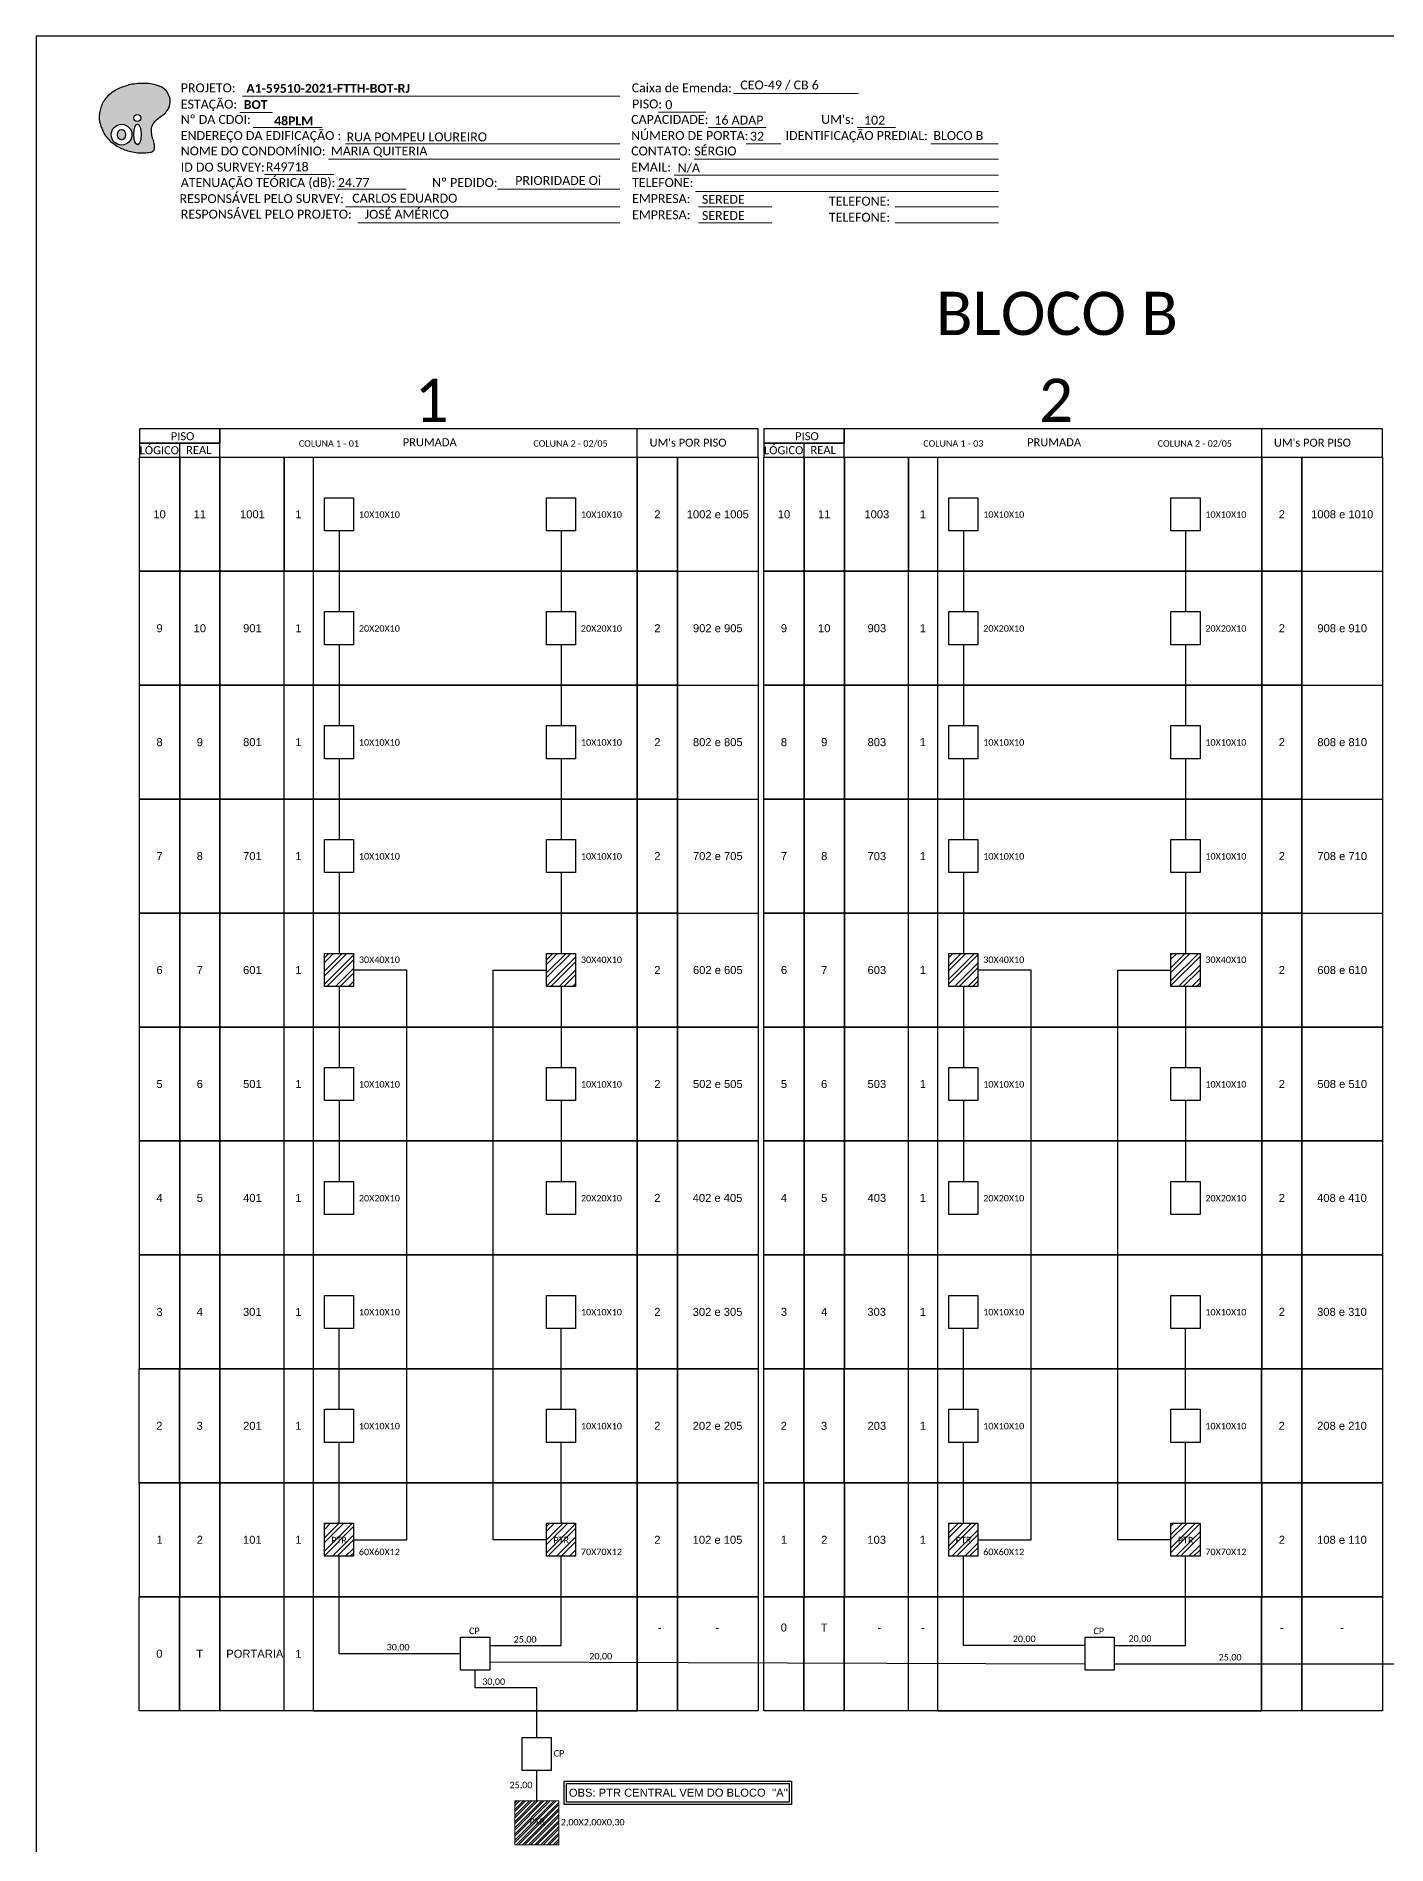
# Model space of a CAD drawing. Header units: metres. Extents: x 10082 to 18317, y -227 to 2742.
# Drawn here: x 10957.5 to 11229.4, y 3.4 to 367.3 of the extents above; entities that cross this region are included whole.
import ezdxf
from ezdxf.enums import TextEntityAlignment as Align

# ---------------------------------------------------------------- set-up
doc = ezdxf.new("R2010")
doc.units = ezdxf.units.M
doc.header["$LTSCALE"] = 0.1
doc.header["$MEASUREMENT"] = 0
doc.layers.add('CD a instalar', color=1, linetype='Continuous')
doc.styles.add('ARIAL', font='arial.ttf')
doc.styles.add('WMF-Calibri0', font='calibri.ttf')
doc.styles.add('WMF-Calibri1', font='calibrib.ttf')
pattern_1 = [(45, (0, 0), (-1.3258252, 1.3258252), []), (45, (0, 0.9375), (-1.3258252, 1.3258252), [])]

# ---------------------------------------------------------------- blocks, each defined once
blk = doc.blocks.new('A$C4360606C')
at = {"color": 0}
for points in [[(0, 4.11), (23.15, 4.11), (23.15, 8.22), (0, 8.22)], [(0, 0), (23.15, 0), (23.15, 4.11), (0, 4.11)]]:
    blk.add_lwpolyline(points, close=True, dxfattribs=at)
for points in [[(23.15, 0), (177.9, 0), (177.9, 8.22), (23.15, 8.22), (23.15, 8.22), (23.15, 4.11)], [(143.15, 0), (143.15, 8.22)], [(11.57, 0), (11.57, 4.11)]]:
    blk.add_lwpolyline(points)
at = {"color": 0, "style": 'WMF-Calibri0'}
for s, p in [('     PISO', (4.96, 4.92)), ('PRUMADA', (75.71, 3.18)), ("UM's POR PISO", (146.67, 3.06)), ('  LÓGICO', (-1.58, 0.89)), ('    REAL', (10.18, 0.95))]:
    blk.add_text(s, height=2.3, dxfattribs=at).set_placement(p)
blk = doc.blocks.new('OI')
h = blk.add_hatch(color=40)
edge = h.paths.add_edge_path()
edge.add_spline(control_points=[(4.35, -0.67), (3.92, -0.99), (3.26, -1.5), (2.81, -2.59), (2.9, -3.5), (3.06, -4.27), (3.31, -4.85), (3.37, -5.39), (3.4, -5.88), (3.2, -6.4), (2.54, -6.61), (1.65, -6.63), (0.55, -6.67), (-0.56, -6.42), (-1.61, -6.14), (-2.77, -5.61), (-3.92, -4.77), (-4.89, -3.7), (-5.34, -2.65), (-5.6, -1.94), (-5.85, -0.96), (-5.71, 0.47), (-5.1, 2.02), (-4.14, 3.02), (-3.3, 3.61), (-2.37, 4.16), (-1.36, 4.44), (-0.56, 4.7), (0.79, 4.85), (2.24, 4.97), (3.79, 4.57), (4.67, 4.21), (5.44, 3.65), (5.76, 2.99), (6.03, 2.21), (6.01, 1.46), (5.72, 0.64), (5.31, 0.08), (4.88, -0.38), (4.51, -0.55), (4.35, -0.67)], knot_values=[0, 0, 0, 0, 1.60434, 2.417191, 3.427595, 4.282808, 4.776746, 5.304182, 5.888771, 6.258406, 6.858137, 7.79129, 8.986195, 10.124242, 11.187857, 12.242908, 13.953784, 15.414161, 16.515391, 17.349188, 17.675853, 19.552021, 21.515531, 22.568638, 23.63245, 24.621084, 25.782718, 26.745347, 27.142653, 29.870543, 31.004649, 31.921532, 32.709589, 33.801391, 34.042471, 35.192333, 35.971461, 36.628871, 37.254359, 37.836911, 37.836911, 37.836911, 37.836911], degree=3, periodic=0)
h.paths.add_polyline_path([(1.13, -0.87, -1), (-0.04, -0.87, -1)], flags=16)
edge = h.paths.add_edge_path(flags=16)
edge.add_ellipse((0.56, -3.59), major_axis=(-0.02, 1.71), ratio=0.361305, start_angle=0, end_angle=360)
h.paths.add_polyline_path([(-0.36, -3.62, -1), (-3.8, -3.62, -1)], flags=16)
edge = h.paths.add_edge_path(flags=0)
edge.add_ellipse((-2.08, -3.62), major_axis=(0, 0.885), ratio=0.758294, start_angle=0, end_angle=360)
at = {"color": 40}
for centre, radius in [((-2.08, -3.62), 1.72), ((0.54, -0.87), 0.587)]:
    blk.add_circle(centre, radius, dxfattribs=at)
blk.add_ellipse((-2.08, -3.62), major_axis=(0, 0.885), ratio=0.758294, start_param=-3.141592653589792, end_param=3.141592653589792, dxfattribs=at)
blk.add_ellipse((0.56, -3.59), major_axis=(-0.02, 1.71), ratio=0.361305, dxfattribs=at)
at = {"color": 40, "start_tangent": (-0.800898, -0.598801), "end_tangent": (-0.800898, -0.598801)}
blk.add_spline([(4.35, -0.67), (3.2, -1.78), (2.9, -2.54), (2.92, -3.55), (3.12, -4.38), (3.28, -4.85), (3.37, -5.37), (3.35, -5.95), (3.2, -6.29), (2.66, -6.55), (1.73, -6.63), (0.54, -6.62), (-0.58, -6.41), (-1.6, -6.11), (-2.56, -5.67), (-3.95, -4.67), (-4.89, -3.56), (-5.37, -2.56), (-5.64, -1.78), (-5.72, -1.46), (-5.63, 0.42), (-4.84, 2.22), (-4.13, 2.99), (-3.27, 3.62), (-2.4, 4.09), (-1.3, 4.47), (-0.37, 4.72), (0.02, 4.77), (2.75, 4.8), (3.85, 4.53), (4.69, 4.16), (5.31, 3.68), (5.85, 2.73), (5.93, 2.5), (5.94, 1.35), (5.67, 0.62), (5.29, 0.08), (4.84, -0.36), (4.35, -0.67)], degree=3, dxfattribs=at)

msp = doc.modelspace()

# ---------------------------------------------------------------- hatches: boundary and pattern name
h = msp.add_hatch()
h.set_pattern_fill('STEEL', color=1, scale=15, style=0)
h.set_pattern_definition(pattern_1)
h.paths.add_polyline_path([(11015.57, 176.09), (11021.42, 176.09), (11021.42, 182.74), (11015.57, 182.74)])
h = msp.add_hatch()
h.set_pattern_fill('STEEL', color=1, scale=15, style=0)
h.set_pattern_definition(pattern_1)
h.paths.add_polyline_path([(11060.26, 176.09), (11066.11, 176.09), (11066.11, 182.74), (11060.26, 182.74)])
h = msp.add_hatch()
h.set_pattern_fill('STEEL', color=1, scale=15, style=0)
h.set_pattern_definition(pattern_1)
h.paths.add_polyline_path([(11147.08, 182.74), (11141.23, 182.74), (11141.23, 176.09), (11147.08, 176.09)])
h = msp.add_hatch()
h.set_pattern_fill('STEEL', color=1, scale=15, style=0)
h.set_pattern_definition(pattern_1)
h.paths.add_polyline_path([(11191.78, 182.74), (11185.93, 182.74), (11185.93, 176.09), (11191.78, 176.09)])
h = msp.add_hatch()
h.set_pattern_fill('STEEL', color=1, scale=15, style=0)
h.set_pattern_definition(pattern_1)
h.paths.add_polyline_path([(11015.57, 68.14), (11015.57, 61.49), (11021.42, 61.49), (11021.42, 68.14)])
h.paths.add_polyline_path([(11016.61, 63.78), (11020.42, 63.78), (11020.42, 65.73), (11016.61, 65.73)], flags=24)
h = msp.add_hatch()
h.set_pattern_fill('STEEL', color=1, scale=15, style=0)
h.set_pattern_definition(pattern_1)
h.paths.add_polyline_path([(11066.11, 61.49), (11066.11, 68.14), (11060.26, 68.14), (11060.26, 61.49)])
h.paths.add_polyline_path([(11061.31, 63.78), (11065.12, 63.78), (11065.12, 65.73), (11061.31, 65.73)], flags=24)
h = msp.add_hatch()
h.set_pattern_fill('STEEL', color=1, scale=15, style=0)
h.set_pattern_definition(pattern_1)
h.paths.add_polyline_path([(11147.08, 61.49), (11147.08, 68.14), (11141.23, 68.14), (11141.23, 61.49)])
h.paths.add_polyline_path([(11142.28, 63.78), (11146.09, 63.78), (11146.09, 65.73), (11142.28, 65.73)], flags=24)
h = msp.add_hatch()
h.set_pattern_fill('STEEL', color=1, scale=15, style=0)
h.set_pattern_definition(pattern_1)
h.paths.add_polyline_path([(11191.78, 61.49), (11191.78, 68.14), (11185.93, 68.14), (11185.93, 61.49)])
h.paths.add_polyline_path([(11186.98, 63.78), (11190.79, 63.78), (11190.79, 65.73), (11186.98, 65.73)], flags=24)
at = {"layer": 'CD a instalar', "linetype": 'Continuous'}
h = msp.add_hatch(dxfattribs=at)
h.set_pattern_fill('STEEL', color=256, scale=7, style=0)
h.set_pattern_definition([(45, (9536.1105, -257.80606), (-0.61871843, 0.61871843), []), (45, (9536.1105, -257.36856), (-0.61871843, 0.61871843), [])])
h.paths.add_polyline_path([(11062.71, 3.45), (11062.71, 12.3), (11053.86, 12.3), (11053.86, 3.45)])
h.paths.add_polyline_path([(11056.51, 7.16), (11060.32, 7.16), (11060.32, 9.11), (11056.51, 9.11)], flags=24)

# ---------------------------------------------------------------- linework, layer by layer
for p, q in [((11086.62, 259.64), (11086.62, 282.56)), ((11086.67, 282.56), (11102.85, 282.56)), ((11102.85, 282.56), (11102.85, 259.64)), ((11212.29, 259.64), (11212.29, 282.56)), ((11212.34, 282.56), (11228.51, 282.56)), ((11228.51, 282.56), (11228.51, 259.64)), ((11086.62, 236.72), (11086.62, 259.64)), ((11102.85, 259.64), (11102.85, 236.72)), ((11212.29, 236.72), (11212.29, 259.64)), ((11228.51, 259.64), (11228.51, 236.72)), ((11086.62, 213.8), (11086.62, 236.72)), ((11102.85, 236.72), (11102.85, 213.8)), ((11212.29, 213.8), (11212.29, 236.72)), ((11228.51, 236.72), (11228.51, 213.8)), ((11086.62, 190.88), (11086.62, 213.8)), ((11102.85, 213.8), (11102.85, 190.88)), ((11212.29, 190.88), (11212.29, 213.8)), ((11228.51, 213.8), (11228.51, 190.88)), ((11086.62, 167.96), (11086.62, 190.88)), ((11102.85, 190.88), (11102.85, 167.96)), ((11212.29, 167.96), (11212.29, 190.88)), ((11228.51, 190.88), (11228.51, 167.96)), ((11086.62, 167.96), (11102.8, 167.96)), ((11102.8, 167.96), (11086.62, 167.96)), ((11086.62, 167.96), (11102.8, 167.96)), ((11086.62, 145.04), (11086.62, 167.96)), ((11102.85, 167.96), (11102.85, 145.04)), ((11212.29, 167.96), (11228.46, 167.96)), ((11228.46, 167.96), (11212.29, 167.96)), ((11212.29, 167.96), (11228.46, 167.96)), ((11212.29, 145.04), (11212.29, 167.96)), ((11228.51, 167.96), (11228.51, 145.04)), ((11086.62, 145.04), (11102.8, 145.04)), ((11102.8, 145.04), (11086.62, 145.04)), ((11086.62, 145.04), (11102.8, 145.04)), ((11086.62, 122.12), (11086.62, 145.04)), ((11102.85, 145.04), (11102.85, 122.12)), ((11212.29, 145.04), (11228.46, 145.04)), ((11228.46, 145.04), (11212.29, 145.04)), ((11212.29, 145.04), (11228.46, 145.04)), ((11212.29, 122.12), (11212.29, 145.04)), ((11228.51, 145.04), (11228.51, 122.12)), ((11102.8, 122.12), (11086.62, 122.12)), ((11086.62, 122.12), (11102.8, 122.12)), ((11086.62, 99.2), (11086.62, 122.12)), ((11102.85, 122.12), (11102.85, 99.2)), ((11228.46, 122.12), (11212.29, 122.12)), ((11212.29, 122.12), (11228.46, 122.12)), ((11212.29, 99.2), (11212.29, 122.12)), ((11228.51, 122.12), (11228.51, 99.2)), ((11102.8, 99.2), (11086.62, 99.2)), ((11228.46, 99.2), (11212.29, 99.2))]:
    msp.add_line(p, q)
for points in [[(10957.53, -226.73), (11796.1, -226.73), (11796.1, 367.27), (10957.53, 367.27), (10957.53, -226.73)], [(11007.45, 30.43), (11007.45, 282.56)], [(11007.45, 282.56), (11007.45, 259.64)], [(11013.28, 282.56), (11013.28, 30.43)], [(11086.62, 282.56), (11102.8, 282.56)], [(11133.11, 30.43), (11133.11, 282.56)], [(11133.11, 282.56), (11133.11, 259.64)], [(11138.94, 282.56), (11138.94, 30.43)], [(11212.29, 282.56), (11228.46, 282.56)], [(11086.62, 259.64), (11102.8, 259.64)], [(11212.29, 259.64), (11228.46, 259.64)], [(11086.62, 236.72), (11102.8, 236.72)], [(11212.29, 236.72), (11228.46, 236.72)], [(11086.62, 213.8), (11102.8, 213.8)], [(11212.29, 213.8), (11228.46, 213.8)], [(11086.62, 190.88), (11102.8, 190.88)], [(11212.29, 190.88), (11228.46, 190.88)], [(11013.28, 30.43), (11078.49, 30.43)], [(11138.94, 30.43), (11204.16, 30.43)]]:
    msp.add_lwpolyline(points)
at = {"color": 7, "lineweight": 0}
for points in [[(10999.04, 355.23), (11075.02, 355.23)], [(11097.85, 355.72), (11122.99, 355.72)], [(10998.53, 351.95), (11005.08, 351.95)], [(11082.81, 352), (11092.29, 352)], [(11001.19, 348.88), (11015.13, 348.88)], [(11019.76, 345.65), (11075.02, 345.65)], [(11092.86, 348.88), (11104.48, 348.88)], [(11100.45, 345.65), (11107.39, 345.65)], [(11122.8, 348.88), (11130.47, 348.88)], [(11137.62, 345.65), (11151.18, 345.65)], [(11016.35, 342.53), (11075.02, 342.53)], [(11089.98, 342.53), (11151.2, 342.53)], [(11003.51, 339.47), (11017.45, 339.47)], [(11085.94, 339.3), (11151.2, 339.3)], [(11018.04, 336.5), (11031.99, 336.5)], [(11050.37, 336.51), (11074.87, 336.51)], [(11050.88, 336.51), (11075.03, 336.51)], [(11090.22, 336.06), (11151.2, 336.06)], [(11019.76, 332.95), (11075.02, 332.95)], [(11090.83, 332.95), (11105.63, 332.95)], [(11130.43, 332.95), (11151.2, 332.95)], [(11022.25, 329.71), (11075.02, 329.71)], [(11090.83, 329.71), (11105.63, 329.71)], [(11130.43, 329.71), (11151.2, 329.71)]]:
    msp.add_lwpolyline(points, dxfattribs=at)
for points in [[(10978.32, 282.56), (10986.42, 282.56), (10986.42, 259.64), (10978.32, 259.64)], [(10986.42, 282.56), (10994.52, 282.56), (10994.52, 259.64), (10986.42, 259.64)], [(10994.52, 282.56), (11078.52, 282.56), (11078.52, 259.64), (10994.52, 259.64)], [(11078.52, 282.56), (11086.62, 282.56), (11086.62, 259.64), (11078.52, 259.64)], [(11103.98, 282.56), (11112.09, 282.56), (11112.09, 259.64), (11103.98, 259.64)], [(11112.09, 282.56), (11120.19, 282.56), (11120.19, 259.64), (11112.09, 259.64)], [(11120.19, 282.56), (11204.19, 282.56), (11204.19, 259.64), (11120.19, 259.64)], [(11204.19, 282.56), (11212.29, 282.56), (11212.29, 259.64), (11204.19, 259.64)], [(10978.32, 259.64), (10986.42, 259.64), (10986.42, 236.72), (10978.32, 236.72)], [(10986.42, 259.64), (10994.52, 259.64), (10994.52, 236.72), (10986.42, 236.72)], [(10994.52, 259.64), (11078.52, 259.64), (11078.52, 236.72), (10994.52, 236.72)], [(11078.52, 259.64), (11086.62, 259.64), (11086.62, 236.72), (11078.52, 236.72)], [(11103.98, 259.64), (11112.09, 259.64), (11112.09, 236.72), (11103.98, 236.72)], [(11112.09, 259.64), (11120.19, 259.64), (11120.19, 236.72), (11112.09, 236.72)], [(11120.19, 259.64), (11204.19, 259.64), (11204.19, 236.72), (11120.19, 236.72)], [(11204.19, 259.64), (11212.29, 259.64), (11212.29, 236.72), (11204.19, 236.72)], [(10978.32, 236.72), (10986.42, 236.72), (10986.42, 213.8), (10978.32, 213.8)], [(10986.42, 236.72), (10994.52, 236.72), (10994.52, 213.8), (10986.42, 213.8)], [(10994.52, 236.72), (11078.52, 236.72), (11078.52, 213.8), (10994.52, 213.8)], [(11078.52, 236.72), (11086.62, 236.72), (11086.62, 213.8), (11078.52, 213.8)], [(11103.98, 236.72), (11112.09, 236.72), (11112.09, 213.8), (11103.98, 213.8)], [(11112.09, 236.72), (11120.19, 236.72), (11120.19, 213.8), (11112.09, 213.8)], [(11120.19, 236.72), (11204.19, 236.72), (11204.19, 213.8), (11120.19, 213.8)], [(11204.19, 236.72), (11212.29, 236.72), (11212.29, 213.8), (11204.19, 213.8)], [(10978.32, 213.8), (10986.42, 213.8), (10986.42, 190.88), (10978.32, 190.88)], [(10986.42, 213.8), (10994.52, 213.8), (10994.52, 190.88), (10986.42, 190.88)], [(10994.52, 213.8), (11078.52, 213.8), (11078.52, 190.88), (10994.52, 190.88)], [(11078.52, 213.8), (11086.62, 213.8), (11086.62, 190.88), (11078.52, 190.88)], [(11103.98, 213.8), (11112.09, 213.8), (11112.09, 190.88), (11103.98, 190.88)], [(11112.09, 213.8), (11120.19, 213.8), (11120.19, 190.88), (11112.09, 190.88)], [(11120.19, 213.8), (11204.19, 213.8), (11204.19, 190.88), (11120.19, 190.88)], [(11204.19, 213.8), (11212.29, 213.8), (11212.29, 190.88), (11204.19, 190.88)], [(10978.32, 190.88), (10986.42, 190.88), (10986.42, 167.96), (10978.32, 167.96)], [(10986.42, 190.88), (10994.52, 190.88), (10994.52, 167.96), (10986.42, 167.96)], [(10994.52, 190.88), (11078.52, 190.88), (11078.52, 167.96), (10994.52, 167.96)], [(11078.52, 190.88), (11086.62, 190.88), (11086.62, 167.96), (11078.52, 167.96)], [(11103.98, 190.88), (11112.09, 190.88), (11112.09, 167.96), (11103.98, 167.96)], [(11112.09, 190.88), (11120.19, 190.88), (11120.19, 167.96), (11112.09, 167.96)], [(11120.19, 190.88), (11204.19, 190.88), (11204.19, 167.96), (11120.19, 167.96)], [(11204.19, 190.88), (11212.29, 190.88), (11212.29, 167.96), (11204.19, 167.96)], [(10978.32, 167.96), (10986.42, 167.96), (10986.42, 145.04), (10978.32, 145.04)], [(10986.42, 167.96), (10994.52, 167.96), (10994.52, 145.04), (10986.42, 145.04)], [(10994.52, 167.96), (11078.52, 167.96), (11078.52, 145.04), (10994.52, 145.04)], [(11078.52, 167.96), (11086.62, 167.96), (11086.62, 145.04), (11078.52, 145.04)], [(11103.98, 167.96), (11112.09, 167.96), (11112.09, 145.04), (11103.98, 145.04)], [(11112.09, 167.96), (11120.19, 167.96), (11120.19, 145.04), (11112.09, 145.04)], [(11120.19, 167.96), (11204.19, 167.96), (11204.19, 145.04), (11120.19, 145.04)], [(11204.19, 167.96), (11212.29, 167.96), (11212.29, 145.04), (11204.19, 145.04)], [(10978.32, 145.04), (10986.42, 145.04), (10986.42, 122.12), (10978.32, 122.12)], [(10986.42, 145.04), (10994.52, 145.04), (10994.52, 122.12), (10986.42, 122.12)], [(10994.52, 145.04), (11078.52, 145.04), (11078.52, 122.12), (10994.52, 122.12)], [(11078.52, 145.04), (11086.62, 145.04), (11086.62, 122.12), (11078.52, 122.12)], [(11103.98, 145.04), (11112.09, 145.04), (11112.09, 122.12), (11103.98, 122.12)], [(11112.09, 145.04), (11120.19, 145.04), (11120.19, 122.12), (11112.09, 122.12)], [(11120.19, 145.04), (11204.19, 145.04), (11204.19, 122.12), (11120.19, 122.12)], [(11204.19, 145.04), (11212.29, 145.04), (11212.29, 122.12), (11204.19, 122.12)], [(10978.32, 122.12), (10986.42, 122.12), (10986.42, 99.2), (10978.32, 99.2)], [(10986.42, 122.12), (10994.52, 122.12), (10994.52, 99.2), (10986.42, 99.2)], [(10994.52, 122.12), (11078.52, 122.12), (11078.52, 99.2), (10994.52, 99.2)], [(11078.52, 122.12), (11086.62, 122.12), (11086.62, 99.2), (11078.52, 99.2)], [(11103.98, 122.12), (11112.09, 122.12), (11112.09, 99.2), (11103.98, 99.2)], [(11112.09, 122.12), (11120.19, 122.12), (11120.19, 99.2), (11112.09, 99.2)], [(11120.19, 122.12), (11204.19, 122.12), (11204.19, 99.2), (11120.19, 99.2)], [(11204.19, 122.12), (11212.29, 122.12), (11212.29, 99.2), (11204.19, 99.2)], [(10978.29, 99.2), (10986.39, 99.2), (10986.39, 76.28), (10978.29, 76.28)], [(10986.39, 99.2), (10994.49, 99.2), (10994.49, 76.28), (10986.39, 76.28)], [(10994.49, 99.2), (11078.49, 99.2), (11078.49, 76.28), (10994.49, 76.28)], [(11078.49, 99.2), (11086.59, 99.2), (11086.59, 76.28), (11078.49, 76.28)], [(11086.59, 99.2), (11102.85, 99.2), (11102.85, 76.28), (11086.59, 76.28)], [(11103.96, 99.2), (11112.06, 99.2), (11112.06, 76.28), (11103.96, 76.28)], [(11112.06, 99.2), (11120.16, 99.2), (11120.16, 76.28), (11112.06, 76.28)], [(11120.16, 99.2), (11204.16, 99.2), (11204.16, 76.28), (11120.16, 76.28)], [(11204.16, 99.2), (11212.26, 99.2), (11212.26, 76.28), (11204.16, 76.28)], [(11212.26, 99.2), (11228.51, 99.2), (11228.51, 76.28), (11212.26, 76.28)], [(10978.32, 76.28), (10986.42, 76.28), (10986.42, 53.35), (10978.32, 53.35)], [(10986.42, 76.28), (10994.52, 76.28), (10994.52, 53.35), (10986.42, 53.35)], [(10994.52, 76.28), (11078.52, 76.28), (11078.52, 53.35), (10994.52, 53.35)], [(11078.52, 76.28), (11086.62, 76.28), (11086.62, 53.35), (11078.52, 53.35)], [(11086.62, 76.28), (11102.85, 76.28), (11102.85, 53.35), (11086.62, 53.35)], [(11103.98, 76.28), (11112.09, 76.28), (11112.09, 53.35), (11103.98, 53.35)], [(11112.09, 76.28), (11120.19, 76.28), (11120.19, 53.35), (11112.09, 53.35)], [(11120.19, 76.28), (11204.19, 76.28), (11204.19, 53.35), (11120.19, 53.35)], [(11204.19, 76.28), (11212.29, 76.28), (11212.29, 53.35), (11204.19, 53.35)], [(11212.29, 76.28), (11228.51, 76.28), (11228.51, 53.35), (11212.29, 53.35)], [(10978.29, 53.35), (10986.39, 53.35), (10986.39, 30.43), (10978.29, 30.43)], [(10986.39, 53.35), (10994.49, 53.35), (10994.49, 30.43), (10986.39, 30.43)], [(10994.49, 53.35), (11078.49, 53.35), (11078.49, 30.43), (10994.49, 30.43)], [(11078.49, 53.35), (11086.59, 53.35), (11086.59, 30.43), (11078.49, 30.43)], [(11086.59, 53.35), (11102.85, 53.35), (11102.85, 30.43), (11086.59, 30.43)], [(11103.96, 53.35), (11112.06, 53.35), (11112.06, 30.43), (11103.96, 30.43)], [(11112.06, 53.35), (11120.16, 53.35), (11120.16, 30.43), (11112.06, 30.43)], [(11120.16, 53.35), (11204.16, 53.35), (11204.16, 30.43), (11120.16, 30.43)], [(11204.16, 53.35), (11212.26, 53.35), (11212.26, 30.43), (11204.16, 30.43)], [(11212.26, 53.35), (11228.51, 53.35), (11228.51, 30.43), (11212.26, 30.43)]]:
    msp.add_lwpolyline(points, close=True)
at = {"color": 3}
for points in [[(11018.49, 267.77), (11018.49, 251.51)], [(11063.19, 267.77), (11063.19, 251.51)], [(11144.16, 267.77), (11144.16, 251.51)], [(11188.86, 267.77), (11188.86, 251.51)], [(11018.49, 244.85), (11018.49, 228.59)], [(11063.19, 244.85), (11063.19, 228.59)], [(11144.16, 244.85), (11144.16, 228.59)], [(11188.86, 244.85), (11188.86, 228.59)], [(11018.49, 221.93), (11018.49, 205.66)], [(11063.19, 221.93), (11063.19, 205.66)], [(11144.16, 221.93), (11144.16, 205.66)], [(11188.86, 221.93), (11188.86, 205.66)], [(11018.49, 199.01), (11018.49, 182.74)], [(11063.19, 199.01), (11063.19, 182.74)], [(11144.16, 199.01), (11144.16, 182.74)], [(11188.86, 199.01), (11188.86, 182.74)], [(11021.42, 64.81), (11032.15, 64.81), (11032.15, 179.42), (11021.42, 179.42)], [(11060.26, 64.81), (11049.53, 64.81), (11049.53, 179.42), (11060.26, 179.42)], [(11147.08, 64.81), (11157.82, 64.81), (11157.82, 179.42), (11147.08, 179.42)], [(11185.93, 64.81), (11175.2, 64.81), (11175.2, 179.42), (11185.93, 179.42)], [(11018.49, 176.09), (11018.49, 159.82)], [(11063.19, 176.09), (11063.19, 159.82)], [(11144.16, 176.09), (11144.16, 159.82)], [(11188.86, 176.09), (11188.86, 159.82)], [(11018.49, 153.17), (11018.49, 136.9)], [(11063.19, 153.17), (11063.19, 136.9)], [(11144.16, 153.17), (11144.16, 136.9)], [(11188.86, 153.17), (11188.86, 136.9)], [(11018.49, 91.06), (11018.49, 107.33)], [(11063.19, 91.06), (11063.19, 107.33)], [(11144.16, 91.06), (11144.16, 107.33)], [(11188.86, 91.06), (11188.86, 107.33)], [(11018.49, 68.14), (11018.49, 84.41)], [(11063.19, 68.14), (11063.19, 84.41)], [(11144.16, 68.14), (11144.16, 84.41)], [(11188.86, 68.14), (11188.86, 84.41)], [(11042.96, 41.89), (11018.49, 41.89), (11018.49, 61.49)], [(11048.81, 43.56), (11048.81, 43.56), (11063.19, 43.56), (11063.19, 61.49)], [(11168.63, 43.56), (11144.16, 43.56), (11144.16, 61.49)], [(11174.48, 43.56), (11188.86, 43.56), (11188.86, 61.49)], [(11048.81, 40.23), (11168.63, 39.86)], [(11058.28, 25.02), (11058.28, 35.05), (11045.89, 35.05), (11045.89, 38.57)], [(11174.48, 39.86), (11294.9, 39.86)], [(11058.28, 12.3), (11058.28, 18.37)]]:
    msp.add_lwpolyline(points, dxfattribs=at)
at = {"color": 1}
for points in [[(11060.26, 182.74), (11066.11, 182.74), (11066.11, 176.09), (11060.26, 176.09)], [(11141.23, 182.74), (11147.08, 182.74), (11147.08, 176.09), (11141.23, 176.09)], [(11185.93, 182.74), (11191.78, 182.74), (11191.78, 176.09), (11185.93, 176.09)], [(11060.26, 68.14), (11066.11, 68.14), (11066.11, 61.49), (11060.26, 61.49)], [(11141.23, 68.14), (11147.08, 68.14), (11147.08, 61.49), (11141.23, 61.49)], [(11185.93, 68.14), (11191.78, 68.14), (11191.78, 61.49), (11185.93, 61.49)]]:
    msp.add_lwpolyline(points, close=True, dxfattribs=at)
at = {"color": 2}
for points in [[(11063.82, 16.28), (11109.56, 16.28), (11109.56, 11.56), (11063.82, 11.56)], [(11064.29, 15.81), (11109.1, 15.81), (11109.1, 12.02), (11064.29, 12.02)]]:
    msp.add_lwpolyline(points, close=True, dxfattribs=at)
at = {"color": 1, "lineweight": 0}
msp.add_lwpolyline([(11053.86, 12.3), (11062.71, 12.3), (11062.71, 3.45), (11053.86, 3.45)], close=True, dxfattribs=at)
for p in [(10978.32, 167.96), (11103.98, 167.96), (10978.32, 145.04), (11103.98, 145.04), (10978.32, 122.12), (11103.98, 122.12), (10978.32, 99.2), (11103.98, 99.2), (10978.29, 76.28), (11103.96, 76.28), (10978.32, 53.35), (11103.98, 53.35)]:
    msp.add_point(p)
at = {"layer": 'CD a instalar', "color": 0, "linetype": 'Continuous'}
for points in [[(11015.57, 274.43), (11021.42, 274.43), (11021.42, 267.77), (11015.57, 267.77)], [(11060.26, 274.43), (11066.11, 274.43), (11066.11, 267.77), (11060.26, 267.77)], [(11141.23, 274.43), (11147.08, 274.43), (11147.08, 267.77), (11141.23, 267.77)], [(11185.93, 274.43), (11191.78, 274.43), (11191.78, 267.77), (11185.93, 267.77)], [(11015.57, 251.51), (11021.42, 251.51), (11021.42, 244.85), (11015.57, 244.85)], [(11060.26, 251.51), (11066.11, 251.51), (11066.11, 244.85), (11060.26, 244.85)], [(11141.23, 251.51), (11147.08, 251.51), (11147.08, 244.85), (11141.23, 244.85)], [(11185.93, 251.51), (11191.78, 251.51), (11191.78, 244.85), (11185.93, 244.85)], [(11015.57, 228.59), (11021.42, 228.59), (11021.42, 221.93), (11015.57, 221.93)], [(11060.26, 228.59), (11066.11, 228.59), (11066.11, 221.93), (11060.26, 221.93)], [(11141.23, 228.59), (11147.08, 228.59), (11147.08, 221.93), (11141.23, 221.93)], [(11185.93, 228.59), (11191.78, 228.59), (11191.78, 221.93), (11185.93, 221.93)], [(11015.57, 205.66), (11021.42, 205.66), (11021.42, 199.01), (11015.57, 199.01)], [(11060.26, 205.66), (11066.11, 205.66), (11066.11, 199.01), (11060.26, 199.01)], [(11141.23, 205.66), (11147.08, 205.66), (11147.08, 199.01), (11141.23, 199.01)], [(11185.93, 205.66), (11191.78, 205.66), (11191.78, 199.01), (11185.93, 199.01)], [(11015.57, 159.82), (11021.42, 159.82), (11021.42, 153.17), (11015.57, 153.17)], [(11060.26, 159.82), (11066.11, 159.82), (11066.11, 153.17), (11060.26, 153.17)], [(11141.23, 159.82), (11147.08, 159.82), (11147.08, 153.17), (11141.23, 153.17)], [(11185.93, 159.82), (11191.78, 159.82), (11191.78, 153.17), (11185.93, 153.17)], [(11015.57, 136.9), (11021.42, 136.9), (11021.42, 130.25), (11015.57, 130.25)], [(11060.26, 136.9), (11066.11, 136.9), (11066.11, 130.25), (11060.26, 130.25)], [(11141.23, 136.9), (11147.08, 136.9), (11147.08, 130.25), (11141.23, 130.25)], [(11185.93, 136.9), (11191.78, 136.9), (11191.78, 130.25), (11185.93, 130.25)], [(11015.57, 113.98), (11021.42, 113.98), (11021.42, 107.33), (11015.57, 107.33)], [(11060.26, 113.98), (11066.11, 113.98), (11066.11, 107.33), (11060.26, 107.33)], [(11141.23, 113.98), (11147.08, 113.98), (11147.08, 107.33), (11141.23, 107.33)], [(11185.93, 113.98), (11191.78, 113.98), (11191.78, 107.33), (11185.93, 107.33)], [(11015.57, 91.06), (11021.42, 91.06), (11021.42, 84.41), (11015.57, 84.41)], [(11060.26, 91.06), (11066.11, 91.06), (11066.11, 84.41), (11060.26, 84.41)], [(11141.23, 91.06), (11147.08, 91.06), (11147.08, 84.41), (11141.23, 84.41)], [(11185.93, 91.06), (11191.78, 91.06), (11191.78, 84.41), (11185.93, 84.41)], [(11042.96, 45.22), (11048.81, 45.22), (11048.81, 38.57), (11042.96, 38.57)], [(11168.63, 45.22), (11174.48, 45.22), (11174.48, 38.57), (11168.63, 38.57)], [(11055.36, 25.02), (11061.2, 25.02), (11061.2, 18.37), (11055.36, 18.37)]]:
    msp.add_lwpolyline(points, close=True, dxfattribs=at)
at = {"layer": 'CD a instalar', "color": 1, "linetype": 'Continuous'}
for points in [[(11015.57, 182.74), (11021.42, 182.74), (11021.42, 176.09), (11015.57, 176.09)], [(11015.57, 68.14), (11021.42, 68.14), (11021.42, 61.49), (11015.57, 61.49)]]:
    msp.add_lwpolyline(points, close=True, dxfattribs=at)

# ---------------------------------------------------------------- block references
at = {"color": 7, "xscale": 1.213923925163963, "yscale": 1.213923925162816, "zscale": 1.213923925163967, "rotation": 0.1532896023305154}
msp.add_blockref('OI', (10977.24, 351.86), dxfattribs=at)
at = {"xscale": 0.7, "yscale": 0.7, "zscale": 0.7}
for p in [(10978.32, 282.56), (11103.98, 282.56)]:
    msp.add_blockref('A$C4360606C', p, dxfattribs=at)

# ---------------------------------------------------------------- texts
at = {"color": 7, "lineweight": 0, "style": 'WMF-Calibri0'}
for s, height, p in [('PROJETO:', 1.793, (10986.64, 355.98)), ('Caixa de Emenda:', 1.7927, (11077.4, 355.98)), ('ESTAÇÃO:', 1.793, (10986.64, 352.7)), ('PISO:', 1.793, (11077.47, 352.74)), ('Nº DA CDOI:', 1.7927, (10986.64, 349.63)), ('CAPACIDADE:', 1.7927, (11077.29, 349.63)), ("UM's:", 1.793, (11115.53, 349.63)), ('ENDEREÇO DA EDIFICAÇÃO :', 1.7927, (10986.64, 346.39)), ('NÚMERO DE PORTA:', 1.7927, (11077.29, 346.39)), ('IDENTIFICAÇÃO PREDIAL:', 1.7927, (11108.37, 346.39)), ('BLOCO B', 1.793, (11138.12, 346.39)), ('NOME DO CONDOMÍNIO:', 1.7927, (10986.64, 343.28)), ('MARIA QUITERIA', 1.7927, (11016.86, 343.28)), ('CONTATO: SÉRGIO', 1.7927, (11077.29, 343.28)), ('ATENUAÇÃO TEÓRICA (dB):', 1.7927, (10986.64, 336.93)), ('ID DO SURVEY:', 1.7927, (10986.64, 340.04)), ('24.77', 1.793, (11018.26, 336.93)), ('Nº PEDIDO:', 1.793, (11037.23, 336.94)), ('EMAIL:', 1.793, (11077.29, 340.04)), ('TELEFONE:  ', 1.7927, (11077.47, 336.93)), ('RESPONSÁVEL PELO SURVEY:', 1.7927, (10986.4, 333.7)), ('EMPRESA:', 1.793, (11077.47, 333.7)), ('TELEFONE:', 1.793, (11117.08, 333.19)), ('RESPONSÁVEL PELO PROJETO:', 1.7927, (10986.64, 330.58)), ('EMPRESA:', 1.793, (11077.47, 330.46)), ('TELEFONE:', 1.793, (11117.08, 329.95))]:
    msp.add_text(s, height=height, dxfattribs=at).set_placement(p)
at = {"linetype": 'Continuous', "style": 'WMF-Calibri1'}
msp.add_text('A1-59510-2021-FTTH-BOT-RJ', height=1.7927, dxfattribs=at).set_placement((10999.84, 355.88))
at = {"color": 7, "linetype": 'Continuous'}
for s, height, style, p in [('CEO-49 / CB 6', 1.7927, 'WMF-Calibri0', (11099.25, 356.56)), ('BOT', 1.793, 'WMF-Calibri1', (10999.32, 352.61)), ('0', 1.79, 'WMF-Calibri0', (11084.16, 352.6)), ('16 ADAP', 1.793, 'WMF-Calibri0', (11094.04, 349.5)), ('102', 1.793, 'WMF-Calibri0', (11124.15, 349.48)), ('RUA POMPEU LOUREIRO', 1.7927, 'WMF-Calibri0', (11020.02, 346.11)), ('32', 1.793, 'WMF-Calibri0', (11101.2, 346.25)), ('R49718', 1.793, 'WMF-Calibri0', (11003.77, 340.08)), ('N/A', 1.793, 'WMF-Calibri0', (11086.64, 339.9)), ('CARLOS EDUARDO', 1.7927, 'WMF-Calibri0', (11021.16, 333.79)), ('SEREDE', 1.793, 'WMF-Calibri0', (11091.53, 333.55)), ('JOSÉ AMÉRICO', 1.7927, 'WMF-Calibri0', (11023.65, 330.55)), ('SEREDE', 1.793, 'WMF-Calibri0', (11091.53, 330.31))]:
    msp.add_text(s, height=height, dxfattribs=dict(at, style=style)).set_placement(p)
at = {"color": 7, "linetype": 'Continuous', "style": 'WMF-Calibri1'}
msp.add_text('48PLM', height=1.793, dxfattribs=at).set_placement((11009.37, 349.34), align=Align.CENTER)
at = {"color": 7, "style": 'WMF-Calibri0'}
msp.add_text('PRIORIDADE Oi', height=1.7927, dxfattribs=at).set_placement((11053.95, 337.35))
at = {"color": 2, "style": 'WMF-Calibri0'}
msp.add_text('BLOCO B', height=8.702, dxfattribs=at).set_placement((11138.61, 307.15))
at = {"style": 'WMF-Calibri0'}
for s, height, p in [('1', 8.7, (11033.69, 289.68)), ('2', 8.7, (11159.36, 289.68)), ('COLUNA 1 - 01', 1.2975, (11010.4, 284.69)), ('COLUNA 2 - 02/05', 1.2975, (11057.6, 284.69)), ('COLUNA 1 - 03', 1.2975, (11136.07, 284.69)), ('COLUNA 2 - 02/05', 1.2975, (11183.26, 284.69)), ('10X10X10', 1.298, (11022.49, 270.4)), ('10X10X10', 1.298, (11067.18, 270.4)), ('10X10X10', 1.298, (11148.15, 270.4)), ('10X10X10', 1.298, (11192.85, 270.4)), ('20X20X10', 1.298, (11022.49, 247.48)), ('20X20X10', 1.298, (11067.18, 247.48)), ('20X20X10', 1.298, (11148.15, 247.48)), ('20X20X10', 1.298, (11192.85, 247.48)), ('10X10X10', 1.298, (11022.49, 224.56)), ('10X10X10', 1.298, (11067.18, 224.56)), ('10X10X10', 1.298, (11148.15, 224.56)), ('10X10X10', 1.298, (11192.85, 224.56)), ('10X10X10', 1.298, (11022.49, 201.64)), ('10X10X10', 1.298, (11067.18, 201.64)), ('10X10X10', 1.298, (11148.15, 201.64)), ('10X10X10', 1.298, (11192.85, 201.64)), ('30X40X10', 1.298, (11022.49, 180.84)), ('30X40X10', 1.298, (11067.18, 180.84)), ('30X40X10', 1.298, (11148.15, 180.84)), ('30X40X10', 1.298, (11192.85, 180.84)), ('10X10X10', 1.298, (11022.49, 155.79)), ('10X10X10', 1.298, (11067.18, 155.79)), ('10X10X10', 1.298, (11148.15, 155.79)), ('10X10X10', 1.298, (11192.85, 155.79)), ('20X20X10', 1.298, (11022.49, 132.87)), ('20X20X10', 1.298, (11067.18, 132.87)), ('20X20X10', 1.298, (11148.15, 132.87)), ('20X20X10', 1.298, (11192.85, 132.87)), ('10X10X10', 1.298, (11022.49, 109.95)), ('10X10X10', 1.298, (11067.18, 109.95)), ('10X10X10', 1.298, (11148.15, 109.95)), ('10X10X10', 1.298, (11192.85, 109.95)), ('10X10X10', 1.298, (11022.49, 87.03)), ('10X10X10', 1.298, (11067.18, 87.03)), ('10X10X10', 1.298, (11148.15, 87.03)), ('10X10X10', 1.298, (11192.85, 87.03)), ('PTR', 1.298, (11016.94, 64.11)), ('60X60X12', 1.298, (11022.49, 61.72)), ('PTR', 1.298, (11061.64, 64.11)), ('70X70X12', 1.298, (11067.18, 61.72)), ('PTR', 1.298, (11142.61, 64.11)), ('60X60X12', 1.298, (11148.15, 61.72)), ('PTR', 1.298, (11187.3, 64.11)), ('70X70X12', 1.298, (11192.85, 61.72)), ('30,00', 1.298, (11028.08, 42.57)), ('CP', 1.298, (11044.66, 45.83)), ('25,00', 1.298, (11053.64, 44.14)), ('20,00', 1.298, (11154.09, 44.24)), ('CP', 1.298, (11170.33, 45.83)), ('20,00', 1.298, (11177.39, 44.3)), ('20,00', 1.298, (11068.86, 40.75)), ('25,00', 1.298, (11195.52, 40.53)), ('30,00', 1.298, (11047.31, 35.63)), ('CP', 1.298, (11061.7, 21.2)), ('25,00', 1.298, (11052.81, 14.84)), ('PTR', 1.298, (11056.83, 7.49)), ('2,00X2,00X0,30', 1.2975, (11063.12, 7.35))]:
    msp.add_text(s, height=height, dxfattribs=at).set_placement(p)
at = {"style": 'ARIAL'}
for s, p in [('10', (10982.37, 271.1)), ('11', (10990.47, 271.1)), ('1001', (11001.06, 271.1)), ('1', (11010.32, 271.1)), ('2', (11082.57, 271.1)), ('1002 e 1005', (11094.72, 271.1)), ('10', (11108.04, 271.1)), ('11', (11116.14, 271.1)), ('1003', (11126.73, 271.1)), ('1', (11135.99, 271.1)), ('2', (11208.24, 271.1)), ('1008 e 1010', (11220.39, 271.1)), ('9', (10982.37, 248.18)), ('10', (10990.47, 248.18)), ('901', (11001.06, 248.18)), ('1', (11010.32, 248.18)), ('2', (11082.57, 248.18)), ('902 e 905', (11094.72, 248.18)), ('9', (11108.04, 248.18)), ('10', (11116.14, 248.18)), ('903', (11126.73, 248.18)), ('1', (11135.99, 248.18)), ('2', (11208.24, 248.18)), ('908 e 910', (11220.39, 248.18)), ('8', (10982.37, 225.26)), ('9', (10990.47, 225.26)), ('801', (11001.06, 225.26)), ('1', (11010.32, 225.26)), ('2', (11082.57, 225.26)), ('802 e 805', (11094.72, 225.26)), ('8', (11108.04, 225.26)), ('9', (11116.14, 225.26)), ('803', (11126.73, 225.26)), ('1', (11135.99, 225.26)), ('2', (11208.24, 225.26)), ('808 e 810', (11220.39, 225.26)), ('7', (10982.37, 202.34)), ('8', (10990.47, 202.34)), ('701', (11001.06, 202.34)), ('1', (11010.32, 202.34)), ('2', (11082.57, 202.34)), ('702 e 705', (11094.72, 202.34)), ('7', (11108.04, 202.34)), ('8', (11116.14, 202.34)), ('703', (11126.73, 202.34)), ('1', (11135.99, 202.34)), ('2', (11208.24, 202.34)), ('708 e 710', (11220.39, 202.34)), ('6', (10982.37, 179.42)), ('7', (10990.47, 179.42)), ('601', (11001.06, 179.42)), ('1', (11010.32, 179.42)), ('2', (11082.57, 179.42)), ('602 e 605', (11094.72, 179.42)), ('6', (11108.04, 179.42)), ('7', (11116.14, 179.42)), ('603', (11126.73, 179.42)), ('1', (11135.99, 179.42)), ('2', (11208.24, 179.42)), ('608 e 610', (11220.39, 179.42)), ('5', (10982.37, 156.5)), ('6', (10990.47, 156.5)), ('501', (11001.06, 156.5)), ('1', (11010.32, 156.5)), ('2', (11082.57, 156.5)), ('502 e 505', (11094.72, 156.5)), ('5', (11108.04, 156.5)), ('6', (11116.14, 156.5)), ('503', (11126.73, 156.5)), ('1', (11135.99, 156.5)), ('2', (11208.24, 156.5)), ('508 e 510', (11220.39, 156.5)), ('4', (10982.37, 133.58)), ('5', (10990.47, 133.58)), ('401', (11001.06, 133.58)), ('1', (11010.32, 133.58)), ('2', (11082.57, 133.58)), ('402 e 405', (11094.67, 133.58)), ('4', (11108.04, 133.58)), ('5', (11116.14, 133.58)), ('403', (11126.73, 133.58)), ('1', (11135.99, 133.58)), ('2', (11208.24, 133.58)), ('408 e 410', (11220.34, 133.58)), ('3', (10982.37, 110.66)), ('4', (10990.47, 110.66)), ('301', (11001.04, 110.66)), ('1', (11010.32, 110.66)), ('2', (11082.57, 110.66)), ('302 e 305', (11094.67, 110.66)), ('3', (11108.04, 110.66)), ('4', (11116.14, 110.66)), ('303', (11126.7, 110.66)), ('1', (11135.99, 110.66)), ('2', (11208.24, 110.66)), ('308 e 310', (11220.34, 110.66)), ('2', (10982.34, 87.74)), ('3', (10990.44, 87.74)), ('201', (11001.06, 87.74)), ('1', (11010.32, 87.74)), ('2', (11082.54, 87.74)), ('202 e 205', (11094.67, 87.74)), ('2', (11108.01, 87.74)), ('3', (11116.11, 87.74)), ('203', (11126.73, 87.74)), ('1', (11135.99, 87.74)), ('2', (11208.21, 87.74)), ('208 e 210', (11220.34, 87.74)), ('1', (10982.37, 64.81)), ('2', (10990.47, 64.81)), ('101', (11001.04, 64.81)), ('1', (11010.32, 64.81)), ('2', (11082.57, 64.81)), ('102 e 105', (11094.67, 64.81)), ('1', (11108.04, 64.81)), ('2', (11116.14, 64.81)), ('103', (11126.7, 64.81)), ('1', (11135.99, 64.81)), ('2', (11208.24, 64.81)), ('108 e 110', (11220.34, 64.81)), ('0', (11108.01, 47.16)), ('T', (11116.11, 47.16)), ('-', (11083.02, 47.16)), ('-', (11094.65, 47.16)), ('-', (11127.21, 47.16)), ('-', (11135.99, 47.16)), ('-', (11208.24, 47.16)), ('-', (11220.34, 47.16)), ('0', (10982.34, 41.89)), ('T', (10990.44, 41.89)), ('PORTARIA', (11001.54, 41.89)), ('1', (11010.32, 41.89))]:
    msp.add_text(s, height=1.61, dxfattribs=at).set_placement(p, align=Align.MIDDLE_CENTER)
at = {"color": 2, "style": 'ARIAL'}
msp.add_text("OBS: PTR CENTRAL VEM DO BLOCO  ''A''", height=1.61, dxfattribs=at).set_placement((11086.79, 13.94), align=Align.MIDDLE_CENTER)

doc.saveas('drawing.dxf')
